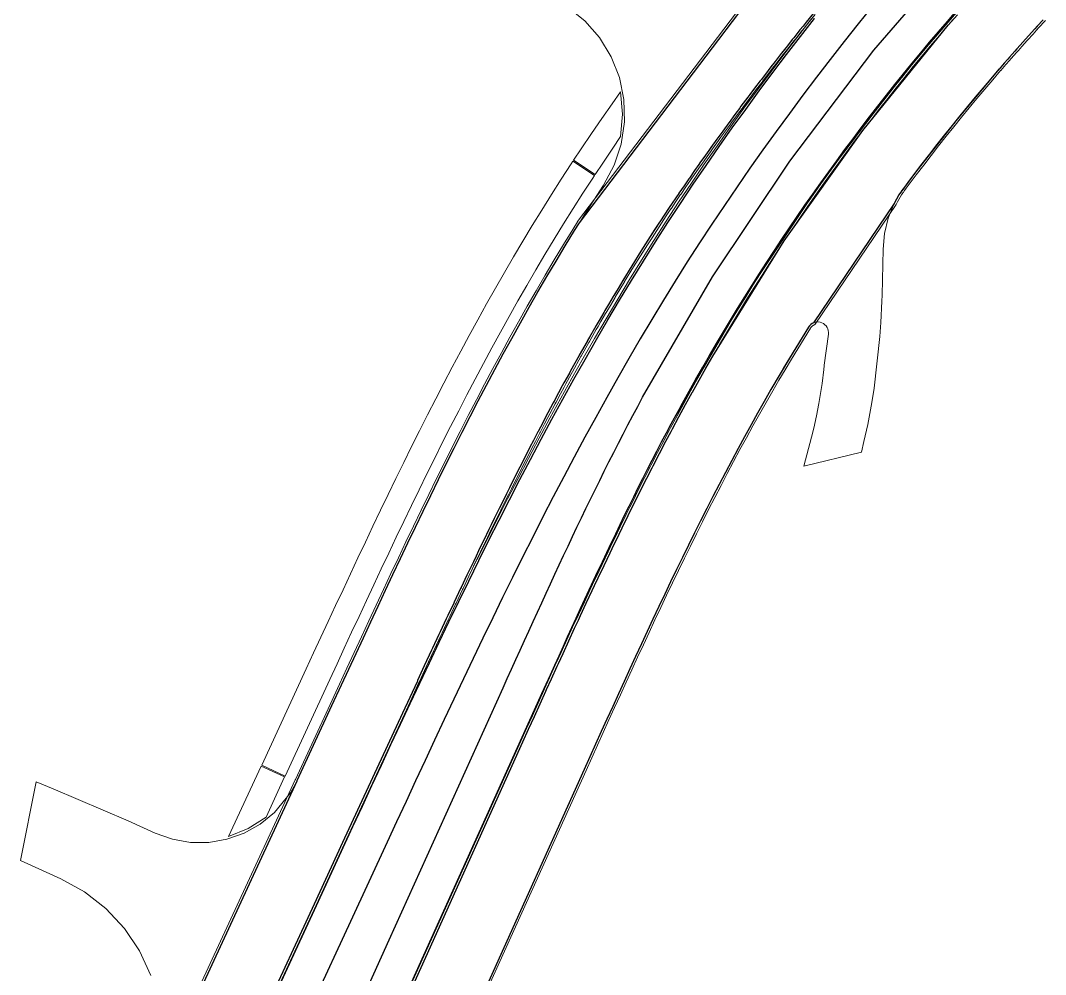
# Model space of a CAD drawing. Header units: metres. Extents: x 105145 to 106173, y 111785 to 118130.
# Drawn here: x 105524.2 to 105619.6, y 113625.7 to 113714.4 of the extents above; entities that cross this region are included whole.
import ezdxf

# ---------------------------------------------------------------- set-up
doc = ezdxf.new("R2010")
doc.units = ezdxf.units.M
for name, color, linetype, lineweight in [('10-PAV-BOCACALLE', 9, 'CONTINUOUS', 13), ('10-PAV-CALZADA-BRT', 12, 'CONTINUOUS', 30), ('10-PAV-CALZADA-MIXTA', 8, 'CONTINUOUS', 30), ('10-PAV-CICLORUTA', 76, 'CONTINUOUS', 18), ('10-PAV-SARDINEL', 252, 'CONTINUOUS', 13)]:
    doc.layers.add(name, color=color, linetype=linetype, lineweight=lineweight)

msp = doc.modelspace()

# ---------------------------------------------------------------- linework, layer by layer
at = {"layer": '10-PAV-BOCACALLE'}
for points in [[(105603.419, 113731.3811), (105576.2193, 113695.5737), (105576.6611, 113696.2805), (105577.5571, 113697.6867), (105578.4727, 113699.0963), (105579.4593, 113700.9304), (105580.1139, 113702.9075), (105580.4169, 113704.9679), (105580.359, 113707.0497), (105579.9421, 113709.0902), (105579.1786, 113711.0278), (105578.0917, 113712.8043), (105576.714, 113714.3661), (105575.087, 113715.6661)], [(105536.377, 113625.5788), (105535.3136, 113627.8673), (105533.9037, 113629.9601), (105532.1823, 113631.8052), (105530.1922, 113633.3568), (105527.9829, 113634.5761), (105524.2469, 113636.2687), (105525.7191, 113643.5909), (105527.2705, 113642.9321), (105534.2685, 113639.9623), (105536.7695, 113638.8265), (105538.3769, 113638.2547), (105540.0582, 113637.9644), (105541.7643, 113637.9641), (105543.4457, 113638.2539), (105545.0533, 113638.8253), (105546.5403, 113639.6616), (105547.8636, 113640.7386), (105549.3641, 113642.5826), (105549.9753, 113643.7006), (105535.9013, 113613.2831)]]:
    msp.add_lwpolyline(points, dxfattribs=at)
msp.add_lwpolyline([(105597.9872, 113686.2742), (105605.511, 113697.3881), (105604.9529, 113696.0234), (105604.6015, 113694.5915), (105604.4645, 113693.1235), (105604.3823, 113688.8583), (105604.3637, 113688.2995), (105604.2693, 113686.2987), (105604.1663, 113685.0091), (105603.6261, 113680.2021), (105603.4301, 113678.8667), (105603.0577, 113676.8141), (105602.6876, 113675.2285), (105602.4601, 113674.2539), (105597.1035, 113672.9515), (105597.8233, 113675.6415), (105598.0116, 113676.4837), (105598.2681, 113677.6313), (105598.4907, 113678.7843), (105598.7933, 113680.6449), (105598.9597, 113681.9283), (105598.9936, 113682.2791), (105598.9973, 113682.3139), (105599.0015, 113682.3485), (105599.3823, 113685.2281), (105599.3904, 113685.3906), (105599.3721, 113685.5523), (105599.3278, 113685.7089), (105599.2587, 113685.8562), (105599.1666, 113685.9904), (105599.0539, 113686.1079), (105598.9237, 113686.2055), (105598.7794, 113686.2807), (105598.6248, 113686.3315), (105598.464, 113686.3566), (105598.3013, 113686.3553), (105598.1409, 113686.3276), (105597.9872, 113686.2742)], close=True, dxfattribs=at)
at = {"layer": '10-PAV-CALZADA-BRT'}
for points in [[(105545.1399, 113599.1935), (105558.5465, 113628.8985), (105569.1191, 113652.3239), (105569.5173, 113653.2059), (105569.9155, 113654.0879), (105570.3139, 113654.9697), (105570.7129, 113655.8515), (105571.1123, 113656.7329), (105571.5123, 113657.6141), (105571.9133, 113658.4949), (105572.3151, 113659.3753), (105572.7179, 113660.2551), (105573.1219, 113661.1345), (105573.5273, 113662.0133), (105573.9341, 113662.8915), (105574.3423, 113663.7689), (105574.7523, 113664.6455), (105575.1641, 113665.5211), (105575.5779, 113666.3959), (105575.9939, 113667.2697), (105576.4119, 113668.1425), (105576.8323, 113669.0143), (105577.2551, 113669.8847), (105577.6807, 113670.7539), (105578.1089, 113671.6217), (105578.5399, 113672.4883), (105578.9739, 113673.3531), (105579.4109, 113674.2167), (105579.8511, 113675.0785), (105580.2947, 113675.9385), (105580.7417, 113676.7969), (105581.1923, 113677.6533), (105581.6465, 113678.5077), (105582.1047, 113679.3603), (105588.6058, 113690.5529), (105595.7841, 113701.3237), (105603.6123, 113711.6318), (105612.0607, 113721.4381)], [(105614.6379, 113719.0701), (105606.3318, 113709.4286), (105598.6353, 113699.2938), (105591.5778, 113688.7042), (105585.1859, 113677.6999), (105584.7333, 113676.8579), (105584.2863, 113676.0169), (105583.8425, 113675.1735), (105583.4021, 113674.3279), (105582.9649, 113673.4801), (105582.5307, 113672.6301), (105582.0993, 113671.7781), (105581.6709, 113670.9241), (105581.2451, 113670.0681), (105580.8219, 113669.2103), (105580.4011, 113668.3507), (105579.9827, 113667.4893), (105579.5663, 113666.6263), (105579.1523, 113665.7617), (105578.7401, 113664.8957), (105578.3297, 113664.0281), (105577.9211, 113663.1593), (105577.5141, 113662.2889), (105577.1085, 113661.4175), (105576.7043, 113660.5449), (105576.3011, 113659.6711), (105575.8993, 113658.7961), (105575.4983, 113657.9203), (105575.0981, 113657.0433), (105574.6993, 113656.1671), (105574.3003, 113655.2883), (105573.9017, 113654.4087), (105573.5035, 113653.5285), (105573.1053, 113652.6475), (105572.7073, 113651.7659), (105572.3091, 113650.8841), (105561.7367, 113627.4587), (105548.3299, 113597.7535)], [(105603.4585, 113715.7093), (105602.1477, 113714.0729), (105600.8471, 113712.4281), (105599.5573, 113710.7749), (105598.2791, 113709.1127), (105597.0129, 113707.4415), (105595.7593, 113705.7607), (105594.5191, 113704.0701), (105593.2925, 113702.3695), (105592.0805, 113700.6585), (105590.8835, 113698.9369), (105589.7023, 113697.2045), (105588.5375, 113695.4611), (105587.3895, 113693.7065), (105586.2581, 113691.9413), (105585.1429, 113690.1657), (105584.0431, 113688.3805), (105582.9587, 113686.5859), (105581.8889, 113684.7827), (105580.8333, 113682.9709), (105579.7913, 113681.1515), (105578.7625, 113679.3243), (105577.7463, 113677.4903), (105576.7423, 113675.6495), (105575.7499, 113673.8025), (105574.7685, 113671.9495), (105573.7975, 113670.0911), (105572.8365, 113668.2275), (105571.8849, 113666.3591), (105570.9421, 113664.4863), (105570.0077, 113662.6093), (105569.0807, 113660.7285), (105568.1609, 113658.8443), (105567.2477, 113656.9569), (105566.3403, 113655.0665), (105565.4383, 113653.1737), (105564.5411, 113651.2787), (105563.6479, 113649.3815), (105562.7585, 113647.4829), (105561.8719, 113645.5827), (105560.9877, 113643.6815), (105560.1053, 113641.7795), (105559.2243, 113639.8767), (105558.3437, 113637.9739), (105554.9377, 113630.6125), (105540.9325, 113600.3431)], [(105537.7561, 113601.8127), (105551.7611, 113632.0821), (105555.1671, 113639.4435), (105556.0479, 113641.3467), (105556.9295, 113643.2503), (105557.8127, 113645.1543), (105558.6993, 113647.0605), (105559.5879, 113648.9651), (105560.4799, 113650.8693), (105561.3761, 113652.7729), (105562.2767, 113654.6755), (105563.1829, 113656.5767), (105564.0947, 113658.4765), (105565.0131, 113660.3743), (105565.9383, 113662.2699), (105566.8713, 113664.1629), (105567.8125, 113666.0533), (105568.7625, 113667.9403), (105569.7217, 113669.8239), (105570.6911, 113671.7035), (105571.6709, 113673.5791), (105572.6619, 113675.4499), (105573.6645, 113677.3157), (105574.6793, 113679.1763), (105575.7069, 113681.0311), (105576.7477, 113682.8797), (105577.8025, 113684.7217), (105578.8717, 113686.5565), (105579.9557, 113688.3841), (105581.0553, 113690.2035), (105582.1709, 113692.0145), (105583.3027, 113693.8165), (105584.4517, 113695.6091), (105585.6179, 113697.3915), (105586.8013, 113699.1627), (105588.0009, 113700.9219), (105589.2157, 113702.6691), (105590.4451, 113704.4047), (105591.6887, 113706.1291), (105592.9457, 113707.8421), (105594.2153, 113709.5445), (105595.4969, 113711.2363), (105596.7903, 113712.9181), (105598.0945, 113714.5899)]]:
    msp.add_lwpolyline(points, dxfattribs=at)
at = {"layer": '10-PAV-CALZADA-MIXTA'}
for points in [[(105535.9013, 113613.2831), (105549.9753, 113643.7006), (105549.9882, 113643.7285), (105553.2149, 113650.7022), (105554.0955, 113652.6053), (105554.7729, 113654.0693), (105555.4515, 113655.5345), (105556.1317, 113657.0009), (105556.8153, 113658.4717), (105557.5003, 113659.9409), (105558.1883, 113661.4107), (105558.8793, 113662.8809), (105559.5743, 113664.3513), (105560.2733, 113665.8219), (105560.9771, 113667.2921), (105561.6857, 113668.7621), (105562.3997, 113670.2313), (105563.1197, 113671.6997), (105563.8459, 113673.1669), (105564.5789, 113674.6329), (105565.3191, 113676.0973), (105566.0667, 113677.5599), (105566.8223, 113679.0203), (105567.5863, 113680.4785), (105568.3593, 113681.9341), (105569.1413, 113683.3867), (105569.9329, 113684.8361), (105570.7347, 113686.2821), (105571.5469, 113687.7245), (105572.3699, 113689.1625), (105573.2041, 113690.5963), (105574.0499, 113692.0253), (105574.9077, 113693.4493), (105575.7781, 113694.8677), (105576.2193, 113695.5737), (105603.419, 113731.3811)], [(105597.981, 113715.0783), (105597.3137, 113714.2462), (105597.0183, 113713.8766), (105596.7317, 113713.5165), (105596.1516, 113712.7852), (105596.0155, 113712.6133), (105595.574, 113712.0522), (105595.0191, 113711.345), (105594.9979, 113711.3178), (105594.4248, 113710.5812), (105594.0295, 113710.0714), (105593.7837, 113709.7526), (105593.1455, 113708.9218), (105593.0466, 113708.7925), (105592.511, 113708.0882), (105592.0713, 113707.5079), (105591.8791, 113707.2526), (105591.2505, 113706.4146), (105591.1034, 113706.2177), (105590.6823, 113705.6503), (105590.1436, 113704.9214), (105590.1164, 113704.8843), (105589.5545, 113704.1153), (105589.1929, 113703.6184), (105588.9951, 113703.3446), (105588.4389, 113702.5714), (105588.2511, 113702.3092), (105587.9373, 113701.8677), (105587.4381, 113701.1624), (105587.3187, 113700.993), (105586.9423, 113700.4545), (105586.4484, 113699.7453), (105586.3961, 113699.67), (105585.9585, 113699.0335), (105585.4838, 113698.34), (105585.4703, 113698.3203), (105584.5822, 113697.0028), (105584.5733, 113696.9894), (105583.6919, 113695.6578), (105583.6875, 113695.651), (105582.8133, 113694.3051), (105581.9507, 113692.9516), (105581.9465, 113692.9449), (105581.1, 113691.5907), (105581.0916, 113691.5772), (105580.2608, 113690.2226), (105580.2483, 113690.2023), (105579.8141, 113689.4829), (105579.4162, 113688.8205), (105579.3693, 113688.7419), (105578.9286, 113687.9986), (105578.5947, 113687.4328), (105578.49, 113687.254), (105578.0552, 113686.5071), (105577.7834, 113686.0387), (105577.6226, 113685.759), (105577.1495, 113684.9325), (105576.9822, 113684.6389), (105576.9359, 113684.5568), (105576.2131, 113683.2738), (105576.1906, 113683.2336), (105575.4088, 113681.8229), (105575.2906, 113681.6074), (105574.7885, 113680.6879), (105574.6359, 113680.4071), (105574.29, 113679.7665), (105573.8711, 113678.987), (105573.7945, 113678.8435), (105573.3029, 113677.9183), (105573.1147, 113677.5626), (105572.8146, 113676.9915), (105572.3818, 113676.1646), (105572.3659, 113676.134), (105571.9524, 113675.3358), (105571.6249, 113674.7015), (105571.5247, 113674.5062), (105571.0998, 113673.6753), (105570.8908, 113673.2653), (105570.677, 113672.8432), (105570.1963, 113671.891), (105570.1634, 113671.8256), (105569.7187, 113670.9372), (105569.4422, 113670.383), (105569.2433, 113669.9824), (105568.7702, 113669.0264), (105568.7264, 113668.9377), (105568.3, 113668.069), (105568.0164, 113667.4895), (105567.8123, 113667.0706), (105567.3268, 113666.0711), (105567.3113, 113666.039), (105566.8439, 113665.0704), (105566.6109, 113664.5859), (105566.363, 113664.0687), (105565.9149, 113663.131), (105565.7645, 113662.8154), (105565.2224, 113661.6744), (105565.1685, 113661.5609), (105564.575, 113660.3052), (105564.533, 113660.2161), (105563.9838, 113659.0485), (105563.8468, 113658.7565), (105563.277, 113657.5392), (105563.1633, 113657.2957), (105562.5727, 113656.0287), (105562.4819, 113655.8337), (105561.8022, 113654.371), (105561.1685, 113653.0054), (105561.1233, 113652.9079), (105560.4455, 113651.4443), (105559.7677, 113649.9807), (105554.2018, 113637.9513), (105551.5505, 113632.2211), (105537.5281, 113601.9151)], [(105548.5579, 113597.6509), (105561.9346, 113627.2893), (105570.9701, 113647.3091), (105571.5015, 113648.485), (105572.0325, 113649.6609), (105572.5641, 113650.8367), (105573.0962, 113652.0122), (105573.1672, 113652.1689), (105573.6297, 113653.187), (105574.1638, 113654.3616), (105574.2708, 113654.5965), (105574.6999, 113655.5354), (105575.2377, 113656.7083), (105575.7774, 113657.8803), (105576.1261, 113658.6351), (105576.3191, 113659.0514), (105576.8633, 113660.2214), (105577.4103, 113661.39), (105577.6298, 113661.8571), (105577.9602, 113662.5574), (105578.5131, 113663.723), (105579.0695, 113664.8872), (105579.4648, 113665.709), (105579.6294, 113666.0498), (105580.1933, 113667.2105), (105580.7614, 113668.369), (105581.1043, 113669.063), (105581.3339, 113669.5254), (105581.9109, 113670.6795), (105582.4924, 113671.8312), (105582.9894, 113672.8054), (105583.0792, 113672.9804), (105583.6712, 113674.127), (105584.2686, 113675.2707), (105584.7507, 113676.1834), (105584.8718, 113676.4112), (105585.4809, 113677.5488), (105586.0964, 113678.6829), (105586.7177, 113679.8137), (105586.727, 113679.8304), (105587.346, 113680.9408), (105587.981, 113682.064), (105588.6229, 113683.1833), (105595.2712, 113693.8949), (105602.5811, 113704.1663), (105610.5237, 113713.9567), (105611.371, 113714.9298)], [(105619.3495, 113714.465), (105618.8046, 113713.8684), (105618.5755, 113713.6168), (105618.2617, 113713.27), (105617.7345, 113712.6857), (105617.7205, 113712.6701), (105617.2228, 113712.1131), (105616.9002, 113711.7507), (105616.7267, 113711.5546), (105616.2328, 113710.9942), (105616.0722, 113710.8114), (105615.741, 113710.4319), (105615.251, 113709.8681), (105615.2445, 113709.8606), (105611.2414, 113705.0785), (105607.3943, 113700.17), (105606.4448, 113698.9068), (105605.944, 113698.1683), (105605.511, 113697.3881), (105597.9872, 113686.2742), (105597.8558, 113686.2041), (105597.7363, 113686.1153), (105597.6313, 113686.0097), (105597.5431, 113685.8897), (105595.7653, 113682.9922), (105594.0393, 113680.0649), (105593.4121, 113678.9713), (105592.7959, 113677.8815), (105592.1857, 113676.7867), (105591.5815, 113675.6875), (105590.9825, 113674.5835), (105590.3891, 113673.4753), (105589.8009, 113672.3629), (105589.2175, 113671.2463), (105588.6389, 113670.1257), (105588.0649, 113669.0015), (105587.4953, 113667.8735), (105586.9297, 113666.7421), (105586.3679, 113665.6071), (105585.8099, 113664.4691), (105585.2555, 113663.3277), (105584.7041, 113662.1835), (105584.1559, 113661.0363), (105583.6105, 113659.8863), (105583.0675, 113658.7337), (105582.5269, 113657.5787), (105581.9883, 113656.4211), (105581.4517, 113655.2613), (105580.9167, 113654.0993), (105580.3831, 113652.9351), (105579.8505, 113651.7691), (105579.3191, 113650.6013), (105578.7893, 113649.4339), (105578.2585, 113648.2621), (105577.7281, 113647.0887), (105577.1975, 113645.9139), (105576.6667, 113644.7381), (105567.6313, 113624.7183)]]:
    msp.add_lwpolyline(points, dxfattribs=at)
at = {"layer": '10-PAV-CICLORUTA'}
for points in [[(105580.0523, 113703.5927), (105579.3229, 113702.5289), (105578.3871, 113701.1407), (105577.6807, 113700.0735), (105575.6793, 113701.3983), (105576.3915, 113702.4739), (105577.3381, 113703.8783), (105578.2945, 113705.2729), (105579.2599, 113706.6575), (105580.0501, 113707.7727), (105580.2378, 113705.6828), (105580.0523, 113703.5927)], [(105577.6255, 113699.9901), (105577.4619, 113699.7431), (105576.5479, 113698.3359), (105575.6463, 113696.9209), (105574.7579, 113695.4995), (105573.8823, 113694.0727), (105573.0197, 113692.6405), (105572.1691, 113691.2037), (105571.3305, 113689.7623), (105570.5033, 113688.3169), (105569.6871, 113686.8675), (105568.8817, 113685.4147), (105568.0863, 113683.9587), (105567.3009, 113682.4999), (105566.5249, 113681.0383), (105565.7579, 113679.5745), (105564.9995, 113678.1087), (105564.2493, 113676.6411), (105563.5069, 113675.1719), (105562.7715, 113673.7015), (105562.0433, 113672.2299), (105561.3213, 113670.7577), (105560.6055, 113669.2849), (105559.8953, 113667.8117), (105559.1903, 113666.3385), (105558.4899, 113664.8653), (105557.7939, 113663.3925), (105557.1017, 113661.9203), (105556.4131, 113660.4487), (105555.7275, 113658.9781), (105555.0431, 113657.5059), (105554.3625, 113656.0387), (105553.6839, 113654.5733), (105553.0063, 113653.1091), (105548.8551, 113644.1371), (105546.6769, 113645.1451), (105550.8283, 113654.1169), (105551.5059, 113655.5811), (105552.1849, 113657.0473), (105552.8659, 113658.5157), (105553.5517, 113659.9911), (105554.2387, 113661.4645), (105554.9289, 113662.9395), (105555.6231, 113664.4157), (105556.3213, 113665.8933), (105557.0241, 113667.3717), (105557.7319, 113668.8509), (105558.4453, 113670.3305), (105559.1647, 113671.8105), (105559.8903, 113673.2905), (105560.6227, 113674.7703), (105561.3625, 113676.2499), (105562.1099, 113677.7285), (105562.8653, 113679.2063), (105563.6293, 113680.6829), (105564.4021, 113682.1581), (105565.1845, 113683.6315), (105565.9767, 113685.1027), (105566.7789, 113686.5719), (105567.5919, 113688.0381), (105568.4161, 113689.5017), (105569.2517, 113690.9619), (105570.0993, 113692.4185), (105570.9591, 113693.8711), (105571.8317, 113695.3195), (105572.7173, 113696.7631), (105573.6165, 113698.2017), (105574.5295, 113699.6345), (105575.4549, 113701.0593), (105575.6241, 113701.3149), (105577.6255, 113699.9901)], [(105548.8131, 113644.0465), (105547.0881, 113640.3183), (105545.4245, 113639.2539), (105543.6007, 113638.4963), (105546.6349, 113645.0543), (105548.8131, 113644.0465)]]:
    msp.add_lwpolyline(points, close=True, dxfattribs=at)
at = {"layer": '10-PAV-SARDINEL'}
for points in [[(105535.7198, 113613.3671), (105549.7938, 113643.7846), (105549.8067, 113643.8125), (105553.0334, 113650.7862), (105553.914, 113652.6893), (105554.5914, 113654.1534), (105555.2701, 113655.6187), (105555.9503, 113657.0852), (105556.634, 113658.5561), (105557.3191, 113660.0256), (105558.0073, 113661.4957), (105558.6984, 113662.9662), (105559.3936, 113664.437), (105560.0928, 113665.9081), (105560.7968, 113667.3787), (105561.5057, 113668.8492), (105562.22, 113670.3191), (105562.9403, 113671.7881), (105563.6669, 113673.256), (105564.4002, 113674.7227), (105565.1408, 113676.1879), (105565.8889, 113677.6514), (105566.6449, 113679.1127), (105567.4094, 113680.5718), (105568.183, 113682.0284), (105568.9655, 113683.4821), (105569.7577, 113684.9326), (105570.5601, 113686.3797), (105571.373, 113687.8232), (105572.1967, 113689.2625), (105573.0316, 113690.6976), (105573.8782, 113692.1279), (105574.7368, 113693.5532), (105575.6081, 113694.973), (105576.0497, 113695.6797), (105576.06, 113695.6947), (105603.2597, 113731.5021)], [(105603.419, 113731.3811), (105576.2193, 113695.5737), (105575.7781, 113694.8677), (105574.9077, 113693.4493), (105574.0499, 113692.0253), (105573.2041, 113690.5963), (105572.3699, 113689.1625), (105571.5469, 113687.7245), (105570.7347, 113686.2821), (105569.9329, 113684.8361), (105569.1413, 113683.3867), (105568.3593, 113681.9341), (105567.5863, 113680.4785), (105566.8223, 113679.0203), (105566.0667, 113677.5599), (105565.3191, 113676.0973), (105564.5789, 113674.6329), (105563.8459, 113673.1669), (105563.1197, 113671.6997), (105562.3997, 113670.2313), (105561.6857, 113668.7621), (105560.9771, 113667.2921), (105560.2733, 113665.8219), (105559.5743, 113664.3513), (105558.8793, 113662.8809), (105558.1883, 113661.4107), (105557.5003, 113659.9409), (105556.8153, 113658.4717), (105556.1317, 113657.0009), (105555.4515, 113655.5345), (105554.7729, 113654.0693), (105554.0955, 113652.6053), (105553.2149, 113650.7022), (105549.9882, 113643.7285), (105549.9753, 113643.7006), (105535.9013, 113613.2831)], [(105548.3299, 113597.7535), (105561.7367, 113627.4587), (105572.3091, 113650.8841), (105572.7073, 113651.7659), (105573.1053, 113652.6475), (105573.5035, 113653.5285), (105573.9017, 113654.4087), (105574.3003, 113655.2883), (105574.6993, 113656.1671), (105575.0981, 113657.0433), (105575.4983, 113657.9203), (105575.8993, 113658.7961), (105576.3011, 113659.6711), (105576.7043, 113660.5449), (105577.1085, 113661.4175), (105577.5141, 113662.2889), (105577.9211, 113663.1593), (105578.3297, 113664.0281), (105578.7401, 113664.8957), (105579.1523, 113665.7617), (105579.5663, 113666.6263), (105579.9827, 113667.4893), (105580.4011, 113668.3507), (105580.8219, 113669.2103), (105581.2451, 113670.0681), (105581.6709, 113670.9241), (105582.0993, 113671.7781), (105582.5307, 113672.6301), (105582.9649, 113673.4801), (105583.4021, 113674.3279), (105583.8425, 113675.1735), (105584.2863, 113676.0169), (105584.7333, 113676.8579), (105585.1859, 113677.6999), (105585.7944, 113678.8178), (105586.4098, 113679.9319), (105587.0321, 113681.0423), (105587.6611, 113682.1487), (105588.297, 113683.2513), (105588.9397, 113684.3499), (105589.5892, 113685.4445), (105590.2453, 113686.5352), (105590.9082, 113687.6217), (105591.5778, 113688.7042), (105592.254, 113689.7825), (105592.9368, 113690.8566), (105593.6263, 113691.9265), (105594.3223, 113692.9921), (105595.0249, 113694.0534), (105595.7341, 113695.1103), (105596.4497, 113696.1629), (105597.1718, 113697.211), (105597.9004, 113698.2547), (105598.6353, 113699.2938), (105599.3767, 113700.3284), (105600.1244, 113701.3584), (105600.8785, 113702.3838), (105601.6388, 113703.4045), (105602.4055, 113704.4205), (105603.1783, 113705.4318), (105603.9575, 113706.4383), (105604.7427, 113707.4399), (105605.5342, 113708.4367), (105606.3318, 113709.4286), (105607.1355, 113710.4156), (105607.9452, 113711.3976), (105608.761, 113712.3746), (105609.5828, 113713.3465), (105610.4106, 113714.3134), (105611.2443, 113715.2751)], [(105537.5281, 113601.9151), (105551.5505, 113632.2211), (105554.2018, 113637.9513), (105559.7677, 113649.9807), (105560.4455, 113651.4443), (105561.1233, 113652.9079), (105561.1685, 113653.0054), (105561.8022, 113654.371), (105562.4819, 113655.8337), (105562.5727, 113656.0287), (105563.1633, 113657.2957), (105563.277, 113657.5392), (105563.8468, 113658.7565), (105563.9838, 113659.0485), (105564.533, 113660.2161), (105564.575, 113660.3052), (105565.1685, 113661.5609), (105565.2224, 113661.6744), (105565.7645, 113662.8154), (105565.9149, 113663.131), (105566.363, 113664.0687), (105566.6109, 113664.5859), (105566.8439, 113665.0704), (105567.3113, 113666.039), (105567.3268, 113666.0711), (105567.8123, 113667.0706), (105568.0164, 113667.4895), (105568.3, 113668.069), (105568.7264, 113668.9377), (105568.7702, 113669.0264), (105569.2433, 113669.9824), (105569.4422, 113670.383), (105569.7187, 113670.9372), (105570.1634, 113671.8256), (105570.1963, 113671.891), (105570.677, 113672.8432), (105570.8908, 113673.2653), (105571.0998, 113673.6753), (105571.5247, 113674.5062), (105571.6249, 113674.7015), (105571.9524, 113675.3358), (105572.3659, 113676.134), (105572.3818, 113676.1646), (105572.8146, 113676.9915), (105573.1147, 113677.5626), (105573.3029, 113677.9183), (105573.7945, 113678.8435), (105573.8711, 113678.987), (105574.29, 113679.7665), (105574.6359, 113680.4071), (105574.7885, 113680.6879), (105575.2906, 113681.6074), (105575.4088, 113681.8229), (105576.1906, 113683.2336), (105576.2131, 113683.2738), (105576.9359, 113684.5568), (105576.9822, 113684.6389), (105577.1495, 113684.9325), (105577.6226, 113685.759), (105577.7834, 113686.0387), (105578.0552, 113686.5071), (105578.49, 113687.254), (105578.5947, 113687.4328), (105578.9286, 113687.9986), (105579.3693, 113688.7419), (105579.4162, 113688.8205), (105579.8141, 113689.4829), (105580.2483, 113690.2023), (105580.2608, 113690.2226), (105581.0916, 113691.5772), (105581.1, 113691.5907), (105581.9465, 113692.9449), (105581.9507, 113692.9516), (105582.3805, 113693.6293), (105582.8133, 113694.3051), (105583.249, 113694.979), (105583.6875, 113695.651), (105583.6919, 113695.6578), (105584.1312, 113696.3245), (105584.5733, 113696.9894), (105584.5822, 113697.0028), (105585.0248, 113697.6625), (105585.4703, 113698.3203), (105585.4838, 113698.34), (105585.9585, 113699.0335), (105586.3961, 113699.67), (105586.4484, 113699.7453), (105586.9423, 113700.4545), (105587.3187, 113700.993), (105587.4381, 113701.1624), (105587.9373, 113701.8677), (105588.2511, 113702.3092), (105588.4389, 113702.5714), (105588.9951, 113703.3446), (105589.1929, 113703.6184), (105589.5545, 113704.1153), (105590.1164, 113704.8843), (105590.1436, 113704.9214), (105590.6823, 113705.6503), (105591.1034, 113706.2177), (105591.2505, 113706.4146), (105591.8791, 113707.2526), (105592.0713, 113707.5079), (105592.511, 113708.0882), (105593.0466, 113708.7925), (105593.1455, 113708.9218), (105593.7837, 113709.7526), (105594.0295, 113710.0714), (105594.4248, 113710.5812), (105594.9979, 113711.3178), (105595.0191, 113711.345), (105595.574, 113712.0522), (105596.0155, 113712.6133), (105596.1516, 113712.7852), (105596.7317, 113713.5165), (105597.0183, 113713.8766), (105597.3137, 113714.2462), (105597.981, 113715.0783)], [(105537.7096, 113601.8311), (105551.732, 113632.1371), (105554.3833, 113637.8673), (105559.9492, 113649.8967), (105560.627, 113651.3603), (105561.3048, 113652.8239), (105561.3499, 113652.9213), (105561.9836, 113654.2868), (105562.6633, 113655.7494), (105562.754, 113655.9443), (105563.3446, 113657.2112), (105563.4582, 113657.4545), (105564.0279, 113658.6716), (105564.1649, 113658.9635), (105564.714, 113660.1309), (105564.7559, 113660.2198), (105565.3493, 113661.4753), (105565.4031, 113661.5886), (105565.9451, 113662.7295), (105566.0389, 113662.9262), (105566.6921, 113664.2517), (105567.6337, 113666.1428), (105568.5841, 113668.0307), (105569.5437, 113669.9152), (105570.5136, 113671.7957), (105571.4939, 113673.6722), (105572.4855, 113675.5441), (105573.4886, 113677.411), (105574.5041, 113679.2727), (105575.5323, 113681.1286), (105576.5738, 113682.9785), (105577.6293, 113684.8217), (105578.6993, 113686.6579), (105579.7841, 113688.4868), (105580.8846, 113690.3077), (105582.0011, 113692.1202), (105583.1338, 113693.9237), (105584.2838, 113695.7178), (105585.4511, 113697.5018), (105586.6356, 113699.2746), (105587.8362, 113701.0354), (105589.052, 113702.784), (105590.2824, 113704.521), (105591.527, 113706.2468), (105592.785, 113707.9611), (105594.0555, 113709.6647), (105595.338, 113711.3577), (105596.6322, 113713.0406), (105597.6657, 113714.3654), (105598.137, 113714.9531)], [(105598.137, 113714.9531), (105597.4698, 113714.1212), (105597.1747, 113713.7519), (105596.8883, 113713.3921), (105596.3084, 113712.661), (105596.1725, 113712.4894), (105595.7313, 113711.9286), (105595.1766, 113711.2218), (105595.1557, 113711.195), (105594.5828, 113710.4585), (105594.1878, 113709.9491), (105593.9422, 113709.6307), (105593.3043, 113708.8002), (105593.2057, 113708.6712), (105592.6703, 113707.9673), (105592.2309, 113707.3874), (105592.039, 113707.1325), (105591.4106, 113706.2948), (105591.2638, 113706.0983), (105590.843, 113705.5313), (105590.3047, 113704.8028), (105590.2778, 113704.7662), (105589.7161, 113703.9975), (105589.3548, 113703.501), (105589.1574, 113703.2277), (105588.6014, 113702.4548), (105588.4139, 113702.193), (105588.1004, 113701.752), (105587.6015, 113701.0471), (105587.4824, 113700.8781), (105587.1063, 113700.3401), (105586.6126, 113699.6311), (105586.5607, 113699.5563), (105586.1234, 113698.9204), (105585.6488, 113698.227), (105585.6356, 113698.2077), (105585.1907, 113697.5508), (105584.7486, 113696.8918), (105584.7399, 113696.8787), (105584.298, 113696.2142), (105583.8594, 113695.5485), (105583.8552, 113695.542), (105583.4167, 113694.8701), (105582.9815, 113694.1969), (105582.5492, 113693.5218), (105582.1199, 113692.845), (105582.1161, 113692.8388), (105581.2697, 113691.4849), (105581.2618, 113691.4721), (105580.4312, 113690.1179), (105580.4191, 113690.0982), (105579.9854, 113689.3798), (105579.5878, 113688.7179), (105579.5412, 113688.6397), (105579.1007, 113687.8968), (105578.7671, 113687.3315), (105578.6627, 113687.1532), (105578.2281, 113686.4066), (105577.9566, 113685.9387), (105577.7961, 113685.6595), (105577.3232, 113684.8333), (105577.1562, 113684.5403), (105577.1102, 113684.4586), (105576.3875, 113683.1759), (105576.3653, 113683.1363), (105575.584, 113681.7264), (105575.4661, 113681.5114), (105574.9641, 113680.5922), (105574.8118, 113680.3119), (105574.4661, 113679.6717), (105574.0474, 113678.8926), (105573.971, 113678.7495), (105573.4796, 113677.8247), (105573.2916, 113677.4694), (105572.9917, 113676.8987), (105572.5592, 113676.0722), (105572.5435, 113676.0419), (105572.1301, 113675.2439), (105571.8027, 113674.61), (105571.7027, 113674.415), (105571.278, 113673.5844), (105571.0691, 113673.1747), (105570.8555, 113672.753), (105570.3749, 113671.801), (105570.3422, 113671.7359), (105569.8976, 113670.8478), (105569.6213, 113670.2939), (105569.4225, 113669.8936), (105568.9495, 113668.9378), (105568.9058, 113668.8494), (105568.4796, 113667.981), (105568.1961, 113667.4018), (105567.9922, 113666.9831), (105567.5068, 113665.9839), (105567.4914, 113665.9521), (105567.0241, 113664.9836), (105566.7912, 113664.4994), (105566.5435, 113663.9824), (105566.0954, 113663.0449), (105565.9451, 113662.7295), (105565.4031, 113661.5886), (105565.3493, 113661.4753), (105564.7559, 113660.2198), (105564.714, 113660.1309), (105564.1649, 113658.9635), (105564.0279, 113658.6716), (105563.4582, 113657.4545), (105563.3446, 113657.2112), (105562.754, 113655.9443), (105562.6633, 113655.7494), (105561.9836, 113654.2868), (105561.3499, 113652.9213), (105561.3048, 113652.8239), (105560.627, 113651.3603), (105559.9492, 113649.8967), (105554.3833, 113637.8673), (105551.732, 113632.1371), (105537.7096, 113601.8311)], [(105598.0945, 113714.5899), (105596.7903, 113712.9181), (105595.4969, 113711.2363), (105594.2153, 113709.5445), (105592.9457, 113707.8421), (105591.6887, 113706.1291), (105590.4451, 113704.4047), (105589.2157, 113702.6691), (105588.0009, 113700.9219), (105586.8013, 113699.1627), (105585.6179, 113697.3915), (105584.4517, 113695.6091), (105583.3027, 113693.8165), (105582.1709, 113692.0145), (105581.0553, 113690.2035), (105579.9557, 113688.3841), (105578.8717, 113686.5565), (105577.8025, 113684.7217), (105576.7477, 113682.8797), (105575.7069, 113681.0311), (105574.6793, 113679.1763), (105573.6645, 113677.3157), (105572.6619, 113675.4499), (105571.6709, 113673.5791), (105570.6911, 113671.7035), (105569.7217, 113669.8239), (105568.7625, 113667.9403), (105567.8125, 113666.0533), (105566.8713, 113664.1629), (105565.9383, 113662.2699), (105565.0131, 113660.3743), (105564.0947, 113658.4765), (105563.1829, 113656.5767), (105562.2767, 113654.6755), (105561.3761, 113652.7729), (105560.4799, 113650.8693), (105559.5879, 113648.9651), (105558.6993, 113647.0605), (105557.8127, 113645.1543), (105556.9295, 113643.2503), (105556.0479, 113641.3467), (105555.1671, 113639.4435), (105551.7611, 113632.0821), (105537.7561, 113601.8127)], [(105610.7958, 113714.5753), (105610.3724, 113714.0875), (105609.5498, 113713.1303), (105608.733, 113712.1678), (105607.9226, 113711.2004), (105607.1182, 113710.2278), (105606.3199, 113709.2501), (105605.5279, 113708.2674), (105604.742, 113707.2797), (105603.9624, 113706.2871), (105603.189, 113705.2896), (105602.4219, 113704.2873), (105601.6612, 113703.2801), (105600.9069, 113702.2682), (105600.1589, 113701.2515), (105599.4174, 113700.2302), (105598.6823, 113699.2041), (105597.9537, 113698.1735), (105597.2316, 113697.1383), (105596.5161, 113696.0986), (105595.8071, 113695.0543), (105595.1047, 113694.0056), (105594.409, 113692.9526), (105593.7199, 113691.8951), (105593.0374, 113690.8333), (105592.3617, 113689.7673), (105591.6927, 113688.697), (105591.0305, 113687.6225), (105590.3751, 113686.5438), (105589.7264, 113685.4611), (105589.0847, 113684.3743), (105588.4498, 113683.2834), (105588.1276, 113682.7237), (105587.8072, 113682.163), (105587.4886, 113681.6014), (105587.1715, 113681.0386), (105586.5523, 113679.9278), (105586.5427, 113679.9105), (105585.9209, 113678.7788), (105585.3049, 113677.6437), (105584.6954, 113676.5054), (105584.574, 113676.2771), (105584.0916, 113675.3637), (105583.4937, 113674.2192), (105582.9014, 113673.072), (105582.8114, 113672.8965), (105582.3141, 113671.9217), (105581.7322, 113670.7693), (105581.1549, 113669.6146), (105580.9251, 113669.1518), (105580.582, 113668.4574), (105580.0136, 113667.2983), (105579.4494, 113666.137), (105579.2847, 113665.7959), (105578.8892, 113664.9737), (105578.3325, 113663.809), (105577.7794, 113662.6429), (105577.4489, 113661.9423), (105577.2293, 113661.475), (105576.6821, 113660.306), (105576.1378, 113659.1356), (105575.9446, 113658.7191), (105575.5958, 113657.9641), (105575.056, 113656.7919), (105574.5181, 113655.6187), (105574.0889, 113654.6795), (105573.9818, 113654.4445), (105573.4476, 113653.2698), (105572.9851, 113652.2515), (105572.914, 113652.0947), (105572.3819, 113650.9192), (105571.8503, 113649.7433), (105571.3192, 113648.5674), (105570.7878, 113647.3915), (105561.7523, 113627.3716), (105548.3756, 113597.7333)], [(105548.3756, 113597.7333), (105561.7523, 113627.3716), (105570.7878, 113647.3915), (105571.3192, 113648.5674), (105571.8503, 113649.7433), (105572.3819, 113650.9192), (105572.914, 113652.0947), (105572.9851, 113652.2515), (105573.4476, 113653.2698), (105573.9818, 113654.4445), (105574.0889, 113654.6795), (105574.5181, 113655.6187), (105575.056, 113656.7919), (105575.5958, 113657.9641), (105575.9446, 113658.7191), (105576.1378, 113659.1356), (105576.6821, 113660.306), (105577.2293, 113661.475), (105577.4489, 113661.9423), (105577.7794, 113662.6429), (105578.3325, 113663.809), (105578.8892, 113664.9737), (105579.2847, 113665.7959), (105579.4494, 113666.137), (105580.0136, 113667.2983), (105580.582, 113668.4574), (105580.9251, 113669.1518), (105581.1549, 113669.6146), (105581.7322, 113670.7693), (105582.3141, 113671.9217), (105582.8114, 113672.8965), (105582.9014, 113673.072), (105583.4937, 113674.2192), (105584.0916, 113675.3637), (105584.574, 113676.2771), (105584.6954, 113676.5054), (105585.3049, 113677.6437), (105585.9209, 113678.7788), (105586.5427, 113679.9105), (105586.5523, 113679.9278), (105587.1715, 113681.0386), (105587.4886, 113681.6014), (105587.8072, 113682.163), (105588.1276, 113682.7237), (105588.4498, 113683.2834), (105589.0847, 113684.3743), (105589.7264, 113685.4611), (105590.3751, 113686.5438), (105591.0305, 113687.6225), (105591.6927, 113688.697), (105592.3617, 113689.7673), (105593.0374, 113690.8333), (105593.7199, 113691.8951), (105594.409, 113692.9526), (105595.1047, 113694.0056), (105595.8071, 113695.0543), (105596.5161, 113696.0986), (105597.2316, 113697.1383), (105597.9537, 113698.1735), (105598.6823, 113699.2041), (105599.4174, 113700.2302), (105600.1589, 113701.2515), (105600.9069, 113702.2682), (105601.6612, 113703.2801), (105602.4219, 113704.2873), (105603.189, 113705.2896), (105603.9624, 113706.2871), (105604.742, 113707.2797), (105605.5279, 113708.2674), (105606.3199, 113709.2501), (105607.1182, 113710.2278), (105607.9226, 113711.2004), (105608.733, 113712.1678), (105609.5498, 113713.1303), (105610.3724, 113714.0875), (105610.7958, 113714.5753)], [(105610.9466, 113714.4439), (105610.5237, 113713.9567), (105609.7019, 113713.0004), (105608.8861, 113712.039), (105608.0763, 113711.0724), (105607.2727, 113710.1008), (105606.4753, 113709.1241), (105605.684, 113708.1424), (105604.8989, 113707.1557), (105604.12, 113706.1641), (105603.3474, 113705.1676), (105602.5811, 113704.1663), (105601.8212, 113703.1601), (105601.0676, 113702.1492), (105600.3204, 113701.1335), (105599.5796, 113700.1132), (105598.8452, 113699.0882), (105598.1173, 113698.0586), (105597.396, 113697.0244), (105596.6811, 113695.9857), (105595.9729, 113694.9425), (105595.2712, 113693.8949), (105594.5761, 113692.8428), (105593.8877, 113691.7864), (105593.206, 113690.7257), (105592.5309, 113689.6607), (105591.8626, 113688.5915), (105591.2011, 113687.5181), (105590.5463, 113686.4405), (105589.8983, 113685.3588), (105589.2572, 113684.2731), (105588.6229, 113683.1833), (105588.3011, 113682.6242), (105587.981, 113682.064), (105587.6626, 113681.5029), (105587.346, 113680.9408), (105586.727, 113679.8304), (105586.7177, 113679.8137), (105586.0964, 113678.6829), (105585.4809, 113677.5488), (105584.8718, 113676.4112), (105584.7507, 113676.1834), (105584.2686, 113675.2707), (105583.6712, 113674.127), (105583.0792, 113672.9804), (105582.9894, 113672.8054), (105582.4924, 113671.8312), (105581.9109, 113670.6795), (105581.3339, 113669.5254), (105581.1043, 113669.063), (105580.7614, 113668.369), (105580.1933, 113667.2105), (105579.6294, 113666.0498), (105579.4648, 113665.709), (105579.0695, 113664.8872), (105578.5131, 113663.723), (105577.9602, 113662.5574), (105577.6298, 113661.8571), (105577.4103, 113661.39), (105576.8633, 113660.2214), (105576.3191, 113659.0514), (105576.1261, 113658.6351), (105575.7774, 113657.8803), (105575.2377, 113656.7083), (105574.6999, 113655.5354), (105574.2708, 113654.5965), (105574.1638, 113654.3616), (105573.6297, 113653.187), (105573.1672, 113652.1689), (105573.0962, 113652.0122), (105572.5641, 113650.8367), (105572.0325, 113649.6609), (105571.5015, 113648.485), (105570.9701, 113647.3091), (105561.9346, 113627.2893), (105548.5579, 113597.6509)], [(105567.6313, 113624.7183), (105576.6667, 113644.7381), (105577.1975, 113645.9139), (105577.7281, 113647.0887), (105578.2585, 113648.2621), (105578.7893, 113649.4339), (105579.3191, 113650.6013), (105579.8505, 113651.7691), (105580.3831, 113652.9351), (105580.9167, 113654.0993), (105581.4517, 113655.2613), (105581.9883, 113656.4211), (105582.5269, 113657.5787), (105583.0675, 113658.7337), (105583.6105, 113659.8863), (105584.1559, 113661.0363), (105584.7041, 113662.1835), (105585.2555, 113663.3277), (105585.8099, 113664.4691), (105586.3679, 113665.6071), (105586.9297, 113666.7421), (105587.4953, 113667.8735), (105588.0649, 113669.0015), (105588.6389, 113670.1257), (105589.2175, 113671.2463), (105589.8009, 113672.3629), (105590.3891, 113673.4753), (105590.9825, 113674.5835), (105591.5815, 113675.6875), (105592.1857, 113676.7867), (105592.7959, 113677.8815), (105593.4121, 113678.9713), (105594.0393, 113680.0649), (105594.6089, 113681.044), (105595.1843, 113682.0198), (105595.7653, 113682.9922), (105596.3523, 113683.9615), (105596.9449, 113684.9273), (105597.5431, 113685.8897), (105597.5913, 113685.9599), (105597.6453, 113686.0257), (105597.7047, 113686.0867), (105597.7691, 113686.1425), (105597.8379, 113686.1925), (105597.9108, 113686.2365), (105597.9872, 113686.2742), (105605.511, 113697.3881), (105605.6276, 113697.6149), (105605.7499, 113697.8387), (105605.8779, 113698.0593), (105606.0115, 113698.2765), (105606.1505, 113698.4903), (105606.295, 113698.7004), (105606.4448, 113698.9068), (105606.9183, 113699.5394), (105607.3943, 113700.17), (105608.082, 113701.0716), (105608.7749, 113701.9692), (105609.4731, 113702.8627), (105610.1766, 113703.7521), (105610.8852, 113704.6374), (105611.5989, 113705.5185), (105612.3179, 113706.3954), (105613.0419, 113707.2681), (105613.771, 113708.1366), (105614.5052, 113709.0007), (105615.2445, 113709.8606), (105615.251, 113709.8681), (105615.741, 113710.4319), (105616.0722, 113710.8114), (105616.2328, 113710.9942), (105616.7267, 113711.5546), (105616.9002, 113711.7507), (105617.2228, 113712.1131), (105617.7205, 113712.6701), (105617.7345, 113712.6857), (105618.2617, 113713.27), (105618.5755, 113713.6168), (105618.8046, 113713.8684), (105619.3495, 113714.465)], [(105619.5695, 113714.409), (105619.4971, 113714.33), (105618.9524, 113713.7336), (105618.7236, 113713.4824), (105618.4101, 113713.1359), (105617.8832, 113712.5519), (105617.8695, 113712.5367), (105617.3721, 113711.98), (105617.0498, 113711.618), (105616.8766, 113711.4223), (105616.383, 113710.8621), (105616.2227, 113710.6797), (105615.8919, 113710.3006), (105615.4021, 113709.737), (105615.3959, 113709.7299), (105614.6573, 113708.8709), (105613.9239, 113708.0076), (105613.1955, 113707.14), (105612.4722, 113706.2682), (105611.754, 113705.3922), (105611.041, 113704.512), (105610.3331, 113703.6276), (105609.6304, 113702.7391), (105608.9329, 113701.8466), (105608.2407, 113700.9499), (105607.5536, 113700.0491), (105607.0782, 113699.4192), (105606.6058, 113698.7881), (105606.4571, 113698.5832), (105606.3182, 113698.3812), (105606.3154, 113698.377), (105606.1801, 113698.169), (105606.0491, 113697.9559), (105605.9245, 113697.7411), (105605.8046, 113697.5217), (105605.6889, 113697.2967), (105605.6842, 113697.2881), (105605.6766, 113697.276), (105598.1528, 113686.1621), (105598.1311, 113686.1353), (105598.1051, 113686.1126), (105598.0756, 113686.0948), (105598.0074, 113686.0612), (105597.9487, 113686.0258), (105597.8938, 113685.9859), (105597.842, 113685.9411), (105597.7942, 113685.892), (105597.7518, 113685.8403), (105597.7109, 113685.7807), (105597.115, 113684.8222), (105596.523, 113683.8574), (105595.9366, 113682.8889), (105595.3563, 113681.9177), (105594.7815, 113680.9429), (105594.2125, 113679.9649), (105593.5859, 113678.8724), (105592.9703, 113677.7836), (105592.3607, 113676.6899), (105591.7571, 113675.5917), (105591.1586, 113674.4886), (105590.5657, 113673.3814), (105589.978, 113672.2699), (105589.395, 113671.1541), (105588.8168, 113670.0344), (105588.2432, 113668.911), (105587.6738, 113667.7833), (105587.1088, 113666.6531), (105586.5473, 113665.5187), (105585.9897, 113664.3814), (105585.4356, 113663.2406), (105584.8845, 113662.097), (105584.3365, 113660.9504), (105583.7913, 113659.8009), (105583.2485, 113658.6487), (105582.7081, 113657.4941), (105582.1697, 113656.3369), (105581.6333, 113655.1775), (105581.0985, 113654.0159), (105580.565, 113652.8519), (105580.0325, 113651.6862), (105579.5012, 113650.5186), (105578.9715, 113649.3513), (105578.4407, 113648.1797), (105577.9104, 113647.0064), (105577.3798, 113645.8316), (105576.849, 113644.6558), (105567.8136, 113624.636)]]:
    msp.add_lwpolyline(points, dxfattribs=at)

doc.saveas('drawing.dxf')
